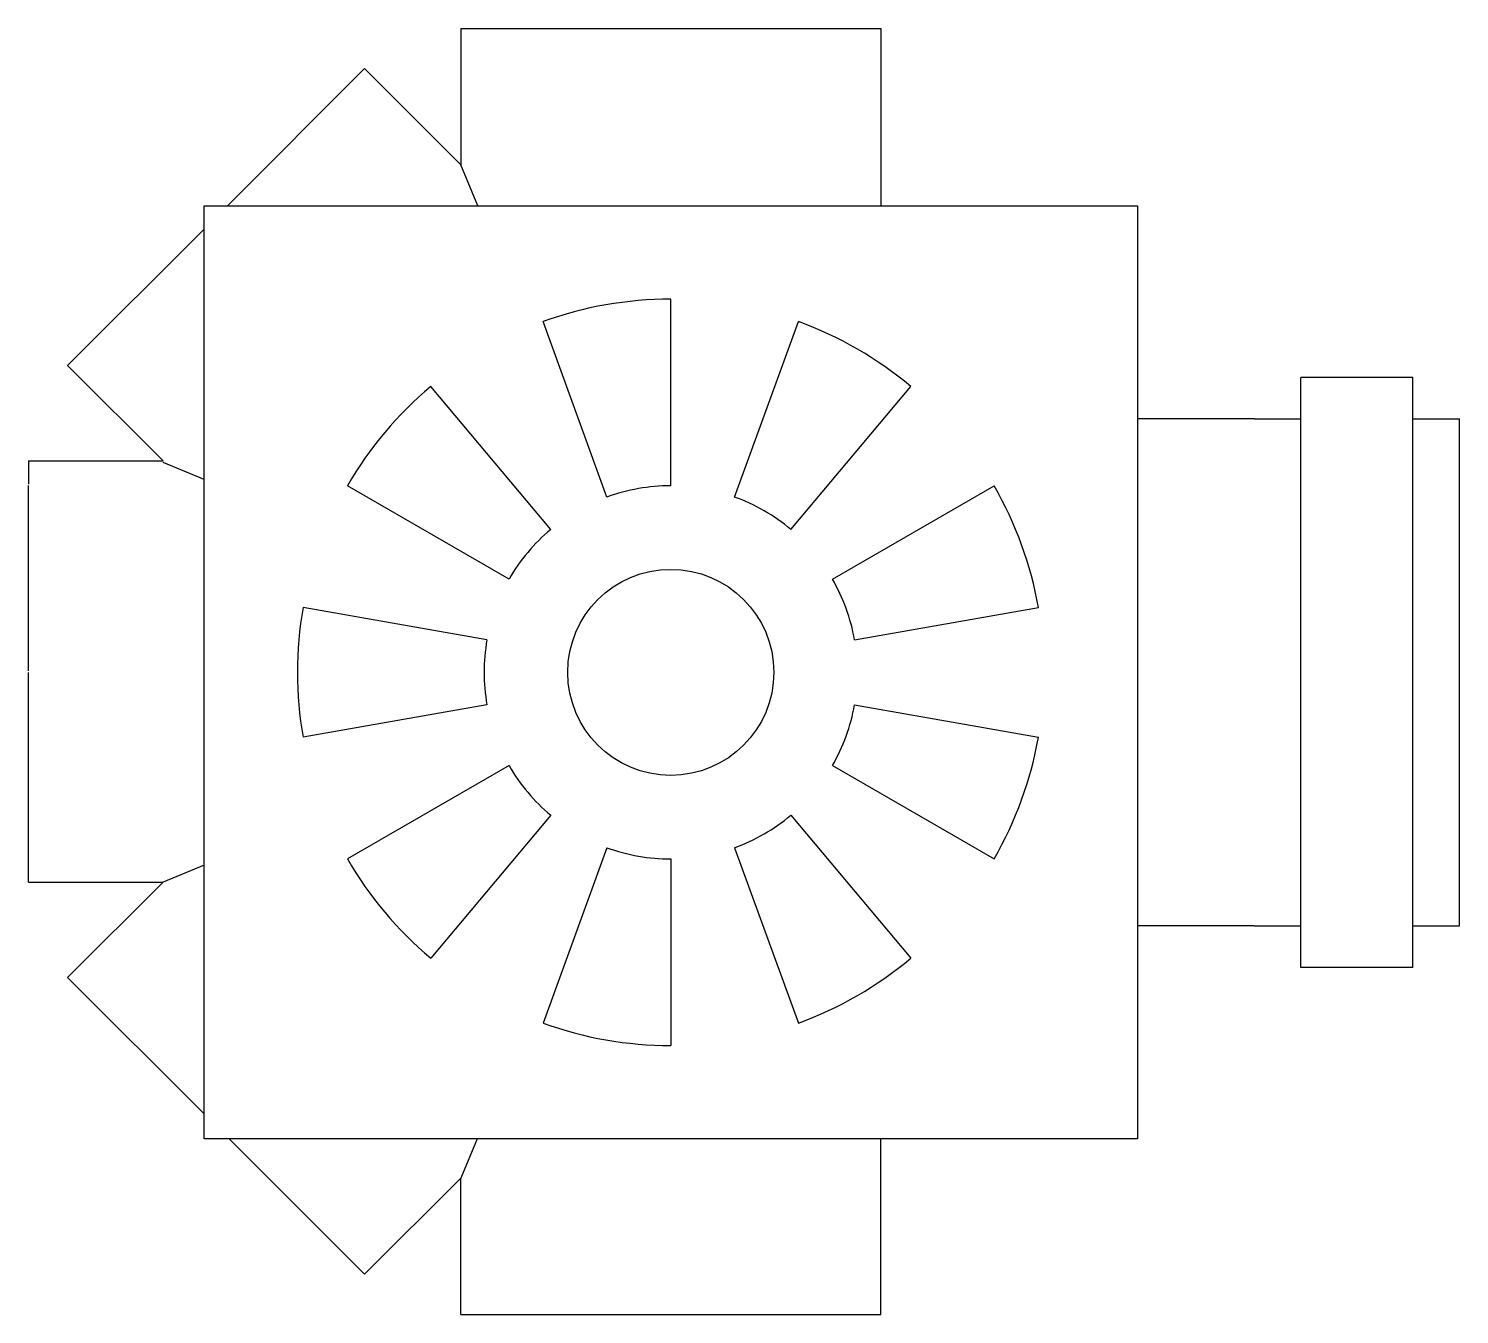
# Model space of a CAD drawing. Header units: millimetres. Extents: x -10152.025 to -10151.871, y -369.082 to -368.944.
import ezdxf

# ---------------------------------------------------------------- set-up
doc = ezdxf.new("R2010")
doc.units = ezdxf.units.MM
doc.layers.add('Tub_esgoto_caixas', color=2, linetype='Continuous')

msp = doc.modelspace()

# ---------------------------------------------------------------- linework, layer by layer
at = {"layer": 'Tub_esgoto_caixas', "linetype": 'Continuous'}
for p, q in [((-10151.97846, -368.94408), (-10151.97846, -368.95867)), ((-10151.97846, -368.94408), (-10151.95596, -368.94408)), ((-10151.95596, -368.94408), (-10151.93346, -368.94408)), ((-10151.93346, -368.94408), (-10151.93346, -368.96308)), ((-10151.98876, -368.94837), (-10152.00346, -368.96308)), ((-10151.98876, -368.94837), (-10151.97846, -368.95867)), ((-10151.97663, -368.96308), (-10151.97846, -368.95867)), ((-10152.00596, -369.06308), (-10152.00596, -368.96308)), ((-10152.00596, -368.96308), (-10151.90596, -368.96308)), ((-10151.90596, -368.96308), (-10151.90596, -369.06308)), ((-10152.00596, -368.96558), (-10152.02058, -368.98019)), ((-10152.02058, -368.98019), (-10152.01036, -368.99041)), ((-10151.87646, -368.98147), (-10151.88846, -368.98147)), ((-10151.88846, -369.0447), (-10151.88846, -368.98147)), ((-10151.87646, -369.0447), (-10151.87646, -368.98147)), ((-10151.89346, -368.98592), (-10151.90596, -368.98592)), ((-10151.89346, -368.98592), (-10151.88846, -368.98592)), ((-10151.87646, -368.98592), (-10151.87146, -368.98592)), ((-10151.87146, -369.04022), (-10151.87146, -368.98592)), ((-10152.02476, -368.99041), (-10152.01036, -368.99041)), ((-10152.02476, -368.99041), (-10152.02476, -368.99291)), ((-10152.00596, -368.99242), (-10152.01036, -368.9906)), ((-10152.02476, -369.01293), (-10152.02476, -368.99307)), ((-10152.02476, -369.03307), (-10152.02476, -369.01309)), ((-10152.02476, -369.03557), (-10152.02476, -369.03307)), ((-10152.00596, -369.03374), (-10152.01036, -369.03557)), ((-10152.02476, -369.03557), (-10152.01036, -369.03557)), ((-10152.02058, -369.04578), (-10152.01036, -369.03557)), ((-10151.89346, -369.04025), (-10151.90596, -369.04025)), ((-10151.89346, -369.04025), (-10151.88846, -369.04025)), ((-10151.87646, -369.04025), (-10151.87146, -369.04025)), ((-10151.87646, -369.0447), (-10151.88846, -369.0447)), ((-10152.00596, -369.0604), (-10152.02058, -369.04578)), ((-10151.90596, -369.06308), (-10152.00596, -369.06308)), ((-10151.98876, -369.0776), (-10152.00328, -369.06308)), ((-10151.97671, -369.06308), (-10151.97846, -369.06731)), ((-10151.93346, -369.0819), (-10151.93346, -369.06308)), ((-10151.98876, -369.0776), (-10151.97846, -369.06731)), ((-10151.97846, -369.0819), (-10151.97846, -369.06731)), ((-10151.97846, -369.0819), (-10151.95596, -369.0819)), ((-10151.95596, -369.0819), (-10151.93346, -369.0819))]:
    msp.add_line(p, q, dxfattribs=at)
at = {"layer": 'Tub_esgoto_caixas', "color": 1}
for p, q in [((-10151.95596, -368.99308), (-10151.95596, -368.97308)), ((-10151.9628, -368.99429), (-10151.96964, -368.97549)), ((-10151.94912, -368.99429), (-10151.94228, -368.97549)), ((-10151.96882, -368.99776), (-10151.98167, -368.98244)), ((-10151.94311, -368.99776), (-10151.93025, -368.98244)), ((-10151.97328, -369.00308), (-10151.9906, -368.99308)), ((-10151.93864, -369.00308), (-10151.92132, -368.99308)), ((-10151.97566, -369.00961), (-10151.99535, -369.00614)), ((-10151.93627, -369.00961), (-10151.91657, -369.00614)), ((-10151.97566, -369.01656), (-10151.99535, -369.02003)), ((-10151.93627, -369.01656), (-10151.91657, -369.02003)), ((-10151.97328, -369.02308), (-10151.9906, -369.03308)), ((-10151.93864, -369.02308), (-10151.92132, -369.03308)), ((-10151.96882, -369.0284), (-10151.98167, -369.04372)), ((-10151.94311, -369.0284), (-10151.93025, -369.04372)), ((-10151.9628, -369.03188), (-10151.96964, -369.05067)), ((-10151.94912, -369.03188), (-10151.94228, -369.05067)), ((-10151.95596, -369.03308), (-10151.95596, -369.05308))]:
    msp.add_line(p, q, dxfattribs=at)
msp.add_circle((-10151.95596, -369.01308), 0.01104, dxfattribs=at)
for radius, start, end in [(0.04, 90, 110), (0.04, 50, 70), (0.04, 130, 150), (0.02, 90, 110), (0.04, 10, 30), (0.02, 50, 70), (0.02, 130, 150), (0.02, 10, 30), (0.04, 170, 190), (0.02, 170, 190), (0.02, 330, 350), (0.04, 330, 350), (0.02, 210, 230), (0.02, 290, 310), (0.02, 250, 270), (0.04, 210, 230), (0.04, 290, 310), (0.04, 250, 270)]:
    msp.add_arc((-10151.95596, -369.01308), radius, start, end, dxfattribs=at)

doc.saveas('drawing.dxf')
